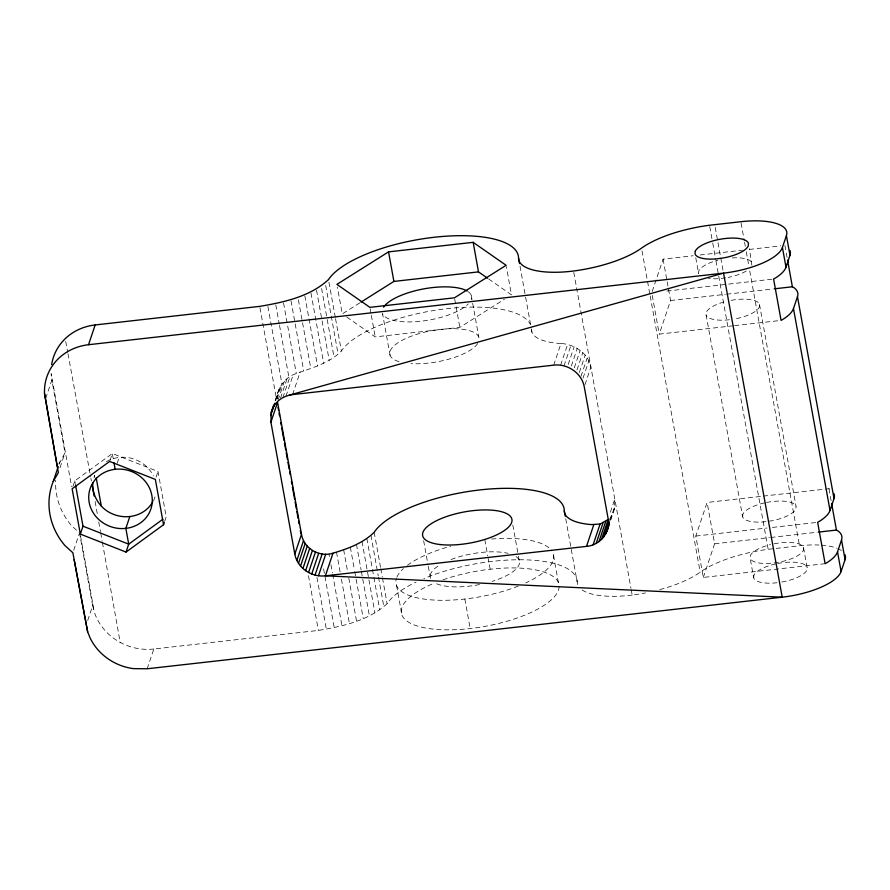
<?xml version="1.0" encoding="UTF-8"?>
<svg xmlns="http://www.w3.org/2000/svg" width="890" height="890" viewBox="0 0 890 890"><rect width="100%" height="100%" fill="white"/><g stroke="black" fill="none" stroke-linecap="round" stroke-linejoin="round"><path stroke-width="0.67" stroke-dasharray="4.45 3.34" d="M765.979 521.64L765.178 521.763A27.234 9.49 -10.3 0 1 742.66 516.834L706.104 314.915L706.282 312.368A27.234 9.49 -10.3 0 1 726.518 301.309M751.861 265.309L749.402 248.61M742.66 516.834L742.839 514.287A27.234 9.49 -10.3 0 1 765.378 502.705M731.146 300.33A27.234 9.49 -10.3 0 1 759.504 304.425L759.326 306.972A27.234 9.49 -10.3 0 1 735.63 318.798M777.037 582.705L776.225 582.828A27.234 9.49 -10.3 0 1 753.708 577.899L750.148 558.197L750.326 555.66A27.234 9.49 -10.3 0 1 770.562 544.602M753.708 577.899L753.897 575.363A27.234 9.49 -10.3 0 1 776.436 563.77M759.504 304.425L796.06 506.343L795.883 508.891A27.234 9.49 -10.3 0 1 772.186 520.717L767.213 521.451M774.022 543.835A27.234 9.49 -10.3 0 1 803.548 547.717L803.37 550.254A27.234 9.49 -10.3 0 1 779.673 562.08L772.665 563.125A27.234 9.49 -10.3 0 1 750.148 558.197M803.548 547.717L807.119 567.42L806.93 569.956A27.234 9.49 -10.3 0 1 783.233 581.782L780.752 582.149M609.505 519.716L614.534 508.668L614.812 499.045L609.817 513.875M275.666 400.778C277.591 390.087 282.697 379.34 293.199 374.701C309.876 368.36 328.41 364.155 341.393 351.038A97.989 34.143 -10.3 0 1 439.371 309.664A97.989 34.143 -10.3 0 1 530.218 324.272M94.073 477.752L94.685 475.26L93.083 480.01M45.657 398.542L51.854 380.086L51.142 373.611L71.612 486.685M59.074 464.079L65.014 452.776L51.854 380.086M60.031 467.662L65.014 452.776M72.891 486.53L74.793 480.878L112.296 453.533L158.008 471.5L166.208 516.812L164.695 521.329M73.714 550.309L79.11 534.2M110.015 460.319L112.296 453.533L113.486 460.108M117.146 463.356L119.149 457.427M87.698 620.475L92.682 605.645L79.522 532.954L71.489 525.623A69.409 63.902 18.6 0 1 55.714 480.366M156.106 477.151L158.008 471.5M153.503 501.059L154.304 498.689A32.04 29.492 18.6 0 0 155.761 493.783M147.173 668.779L153.825 649.01L318.386 630.431C342.539 626.36 368.56 620.753 387.128 603.676A97.989 34.143 -10.3 0 1 416.053 582.082M275.132 400.7L278.915 389.464M276.134 399.032L280.361 386.483M277.113 398.831L282.208 383.679M278.025 400.189L284.477 381.031M280.55 398.064L287.081 378.662M282.92 397.585L289.995 376.559M285.968 396.184L293.199 374.701M292.576 394.593L300.186 371.964M553.691 365.145L560.989 343.462C574.417 344.352 588.29 353.085 590.915 367.058L584.263 386.827M560.6 365.223L567.586 344.474M564.026 365.901L570.89 345.487M568.187 364.455L574.128 346.811M571.347 365.946L577.243 348.446M574.295 367.793L580.147 350.426M576.987 369.973L582.817 352.618M579.368 372.432L585.197 355.11M580.981 376.392L587.222 357.836M583.05 378.083L588.869 360.773M652.203 291.475L663.083 259.146L693.199 255.753M733.171 325.796L659.256 334.128L670.571 300.52L667.189 281.841M610.473 519.549L615.079 505.509M610.629 520.383L614.534 508.668M825.119 563.682L703.3 577.421L695.813 536.047L707.127 502.438L761.873 496.264M703.3 577.421L714.614 543.801L707.127 502.438M359.872 302.845L342.261 313.925L337.399 287.07M346.811 317.096L375.224 336.898L459.83 327.364L504.43 299.285M725.662 277.791L721.134 278.47A27.234 9.49 -10.3 0 1 708.429 278.459M729.422 319.721L728.621 319.844A27.234 9.49 -10.3 0 1 706.104 314.915M700.041 254.985L742.471 250.201M749.313 249.422L780.797 245.874M666.821 291.063L773.588 279.026M670.571 300.52L725.317 294.345M726.685 294.19L773.232 288.95M734.539 325.64L778.338 320.712M763.242 496.108L828.946 488.699L830.359 489.489M695.813 536.047L766.991 528.026M772.464 527.414L817.632 522.319M714.614 543.801L769.361 537.627M770.729 537.482L817.265 532.231M659.779 589.614A74.749 26.044 -10.3 0 0 700.185 572.192A74.749 26.044 -10.3 0 1 768.17 549.308L799.509 545.77A53.4 18.601 -10.3 0 1 818.989 545.025M560.989 343.462L558.62 343.351A61.232 21.338 -10.3 0 1 531.486 329.6M488.732 279.015L511.472 294.857L506.366 266.644M92.682 605.645L94.296 612.02A53.4 49.139 18.6 0 0 153.825 649.01M65.715 341.449L67.729 352.384M67.985 353.753L90.647 476.84M90.891 478.208L91.392 480.945M784.902 245.417L787.316 258.756M828.946 488.699L831.115 500.714M741.092 223.09L744.307 240.867M744.563 242.225L745.297 246.33M746.287 251.803L748.768 265.476M749.758 270.938L799.509 545.77M715.226 227.395L723.147 271.15M709.764 226.616L712.478 241.657M712.734 243.026L715.705 259.435M715.949 260.803L768.17 549.308M695.769 257.788L698.617 273.541L698.795 271.005A27.234 9.49 -10.3 0 1 717.896 260.225M663.083 259.146L666.944 280.506M652.259 295.435L659.256 334.128M642.013 250.869L649.934 294.623M650.178 295.992L700.185 572.192M573.772 272.373L630.966 588.312M631.21 589.669L632.189 595.076A74.749 26.044 -10.3 0 0 645.461 592.918M520.005 266.177L525.389 295.925M525.612 297.16L531.219 328.154M531.464 329.5L531.953 332.193M565.74 518.814L577.688 584.841A61.232 21.338 -10.3 0 1 577.221 582.249A97.989 34.143 -10.3 0 0 524.388 559.81A97.989 34.143 -10.3 0 0 423.807 578.6M558.431 582.694L553.079 553.146A80.089 27.913 -10.3 0 1 525.823 582.883M471.211 295.213L472.434 301.955M472.679 303.312L478.787 337.065M512.818 525.056L518.191 554.759M518.436 556.116L519.17 560.166M454.723 299.162L459.83 327.364M484.816 539.685L487.731 555.805M487.976 557.151L490.156 569.233M464.847 599.003L470.198 628.562M390.098 355.433L382.522 313.58A45.39 15.82 -10.3 0 0 421.215 321.201A45.39 15.82 -10.3 0 0 468.274 303.913M423.64 540.72L428.046 565.028M428.29 566.385L430.493 578.533A45.39 15.82 -10.3 0 1 439.215 565.284M370.118 308.697L371.097 314.07M371.341 315.416L375.224 336.898M396.584 585.553L401.935 615.101M328.955 282.319L335.296 317.352M335.541 318.698L341.393 351.038M374.201 532.276L380.542 567.297M380.786 568.654L382.255 576.731M382.5 578.077L387.128 603.676M325.684 285.434L338.122 354.153M370.93 535.38L378.25 575.808M378.484 577.154L383.857 606.791M321.601 288.527L326.964 318.164M327.209 319.51L334.039 357.246M366.847 538.472L372.209 568.12M372.454 569.466L373.678 576.197M373.922 577.543L379.774 609.884M316.517 290.207L329.2 360.272M362.007 541.498L374.935 612.91M310.988 293.122L323.671 363.187M356.478 544.424L361.118 570.023M361.362 571.369L369.406 615.835M304.847 295.903L317.53 365.968M350.337 547.205L354.487 570.101M354.732 571.458L363.265 618.606M298.406 299.852L302.311 321.412M302.555 322.759L310.844 368.571M343.651 549.798L347.556 571.358M348.78 578.1L356.579 621.209M291.03 300.887L303.713 370.952M336.52 552.189L340.18 572.392M341.404 579.134L349.447 623.601M283.554 303.034L296.314 373.555M328.955 553.869L329.445 556.584M330.924 564.716L332.393 572.848M332.637 574.206L341.971 625.737M275.811 304.914L279.271 324.049M279.527 325.417L288.927 377.36M323.582 568.832L334.228 627.606M267.912 306.483L281.963 384.068M316.962 577.454L326.33 629.174M259.969 307.74L276.556 399.354M308.485 575.73L318.386 630.431M74.793 480.878L75.272 483.548M80.489 535.736L94.296 612.02M95.108 501.459L97.544 515.143M98.757 521.985L100.47 531.564M100.704 532.932L102.172 541.142M102.417 542.511L120.195 642.413M277.335 395.816L277.435 398.42M821.348 545.17A53.4 18.601 -10.3 0 1 837.134 548.329M838.336 548.841A53.4 18.601 -10.3 0 1 841.406 550.565M632.189 595.076A61.232 21.338 -10.3 0 1 581.326 589.425M777.593 563.537A27.234 9.49 -10.3 0 1 807.119 567.42M746.198 271.05A27.234 9.49 -10.3 0 1 728.142 277.424M732.248 257.911A27.234 9.49 -10.3 0 1 752.017 263.062M766.535 502.461A27.234 9.49 -10.3 0 1 796.06 506.343M58.996 463.99A69.409 63.902 18.6 0 1 59.897 461.599M477.719 343.484A45.39 15.82 -10.3 0 1 410.969 363.632M399.054 361.674A45.39 15.82 -10.3 0 1 421.282 333.005A45.39 15.82 -10.3 0 1 479.109 340.169M516.1 556.606A45.39 15.82 -10.3 0 1 492.126 581.404M479.577 584.552A45.39 15.82 -10.3 0 1 434.52 582.694M451.03 559.532A45.39 15.82 -10.3 0 1 508.079 553.346M468.14 291.653A45.39 15.82 -10.3 0 1 471.255 299.385M559.143 586.265A80.089 27.913 -10.3 0 1 444.232 629.797A80.089 27.913 -10.3 0 1 434.198 583.173M443.009 579.813A80.089 27.913 -10.3 0 1 559.053 585.042M518.38 586.065A80.089 27.913 -10.3 0 1 433.107 599.994A80.089 27.913 -10.3 0 1 396.495 578.177M396.918 577.076A80.089 27.913 -10.3 0 1 403.404 568.588M407.331 565.35A80.089 27.913 -10.3 0 1 450.752 546.204M491.58 539.029A80.089 27.913 -10.3 0 1 551.856 550.91M106.4 461.688A32.04 29.492 18.6 0 1 153.38 475.939"/><path stroke-width="1.33" d="M163.549 524.722L155.349 479.41L109.637 461.443L72.123 488.788L80.334 534.1L126.035 552.067L163.549 524.722L164.305 522.452M845.022 554.748A53.4 18.601 -10.3 0 1 845.077 559.665L841.083 571.525A53.4 18.601 -10.3 0 1 782.21 597.19L325.384 575.819C311.7 577.488 297.305 568.031 294.812 554.136L270.916 422.16L271.205 412.504L274.443 404.049M601.473 539.507L608.204 519.504L600.082 524.032L591.427 524.588A61.232 21.338 -10.3 0 1 564.293 510.838A97.989 34.143 -10.3 0 0 479.899 489.923A97.989 34.143 -10.3 0 0 374.201 532.276C363.02 543.289 347.723 548.741 332.993 553.202L325.384 575.819L586.499 546.382C599.904 545.403 610.907 532.164 608.148 518.814L584.263 386.827C581.771 373.032 567.42 363.432 553.691 365.145L292.576 394.593C284.9 395.527 277.524 399.732 273.597 406.552M786.415 235.605L782.421 247.465A53.4 18.601 -10.3 0 1 723.548 273.13L782.21 597.19L147.173 668.779L133.344 668.624A53.4 49.139 18.6 0 1 90.112 637.963L87.643 631.8L72.88 552.79L64.848 545.459A69.409 63.902 18.6 0 1 53.255 481.434L58.362 472.612L44.5 393.38A53.4 49.15 18.6 0 1 88.533 344.719L95.163 324.95L259.724 306.371C283.877 302.3 309.898 296.693 328.466 279.627A97.989 34.143 -10.3 0 1 434.164 237.274A97.989 34.143 -10.3 0 1 518.558 258.2A61.232 21.338 -10.3 0 0 573.527 271.016A74.749 26.044 -10.3 0 0 641.523 248.132A74.749 26.044 -10.3 0 1 709.508 225.248L740.847 221.721A53.4 18.601 -10.3 0 1 786.415 235.605L789.986 255.308L785.992 267.167A53.4 18.601 -10.3 0 1 775.668 277.847L773.588 279.026L781.075 320.4L783.156 319.21A53.4 18.601 -10.3 0 0 793.48 308.541L797.473 296.67A53.4 18.601 -10.3 0 0 793.802 287.581L792.389 286.78L774.6 288.794M53.255 481.434L58.239 466.56M80.334 534.1L82.992 526.19L75.516 484.883M129.84 516.523L125.846 528.393L128.705 544.157L126.035 552.067M271.205 412.504L273.453 405.707M270.649 415.686L274.832 403.27M270.916 422.16L277.591 402.336L301.488 534.323C303.779 548.507 319.488 557.596 332.993 553.202M294.812 554.136L301.488 534.323M296.859 560.411L303.546 540.553M298.506 563.337L305.203 543.423M300.542 566.062L307.261 546.071M302.923 568.521L309.675 548.44M305.615 570.69L312.412 550.487M308.563 572.526L315.438 552.089M311.723 573.994L318.698 553.291M315.049 575.073L322.124 554.036M318.475 575.741L325.707 554.259M586.499 546.382L593.797 524.7M593.107 544.78L600.082 524.032M596.155 543.378L603.019 522.975M598.959 541.61L605.745 521.451M603.654 537.093L609.083 520.95M605.467 534.412L609.25 522.819M606.88 531.519L609.383 524.099M818.633 532.075L836.433 530.073L837.846 530.863A53.4 18.601 -10.3 0 1 841.517 539.963L837.523 551.822A53.4 18.601 -10.3 0 1 827.199 562.502L825.119 563.682L817.632 522.319L819.701 521.128A53.4 18.601 -10.3 0 0 830.025 510.459L834.019 498.589A53.4 18.601 -10.3 0 0 833.963 493.672M162.859 519.259L128.705 544.157L82.992 526.19M388.552 251.87L336.909 284.377L369.884 307.35L454.478 297.816L506.121 265.309L473.157 242.336L388.552 251.87L393.903 281.418L361.04 302.111M289.205 395.182L723.548 273.13L88.533 344.719M393.903 281.418L478.497 271.884L487.598 278.214M87.643 631.8L74.148 559.699M92.148 485.039L94.129 495.986M797.473 296.67L834.019 498.589M841.517 539.963L845.077 559.665M787.561 260.091L792.389 286.78M831.594 503.384L836.433 530.073M782.421 247.465L785.992 267.167M793.48 308.541L830.025 510.459M837.523 551.822L841.083 571.525M518.558 258.2L519.538 263.585M564.293 510.838L565.272 516.233M473.157 242.336L478.497 271.884M278.036 407.553L278.537 410.29M279.026 413.027L279.527 415.764M280.762 422.594L281.262 425.331M281.752 428.068L283.977 440.372M284.477 443.109L285.712 449.94M286.213 452.676L287.448 459.518M287.937 462.244L289.183 469.086M289.673 471.822L290.173 474.548M291.408 481.39L291.898 484.127M292.398 486.863L294.623 499.168M295.124 501.904L296.359 508.735M296.848 511.472L298.083 518.303M298.584 521.039L299.073 523.776M300.319 530.618L300.809 533.344M113.965 462.733L115.155 469.297A32.04 29.492 18.6 0 1 150.31 510.56A32.04 29.492 18.6 0 1 96.042 516.678A32.04 29.492 18.6 0 1 115.155 469.297M96.209 477.897L101.282 505.954M44.5 393.38L57.271 466.438M92.838 482.747C91.982 493.572 97.455 504.029 106.121 510.37A32.04 29.492 18.6 0 0 152.613 502.16M51.653 364.589A53.4 49.15 18.6 0 1 95.163 324.95M383.59 307.161A45.39 15.82 -10.3 0 1 422.594 289.105A45.39 15.82 -10.3 0 1 467.183 291.041M789.919 250.39A53.4 18.601 -10.3 0 1 789.986 255.308M695.235 251.303L695.046 253.85A27.234 9.49 -10.3 0 0 717.562 258.767L724.571 257.722A27.234 9.49 -10.3 0 0 748.268 245.896L748.457 243.359A27.234 9.49 -10.3 0 0 722.435 238.876A27.234 9.49 -10.3 0 0 695.235 251.303M440.161 544.547A45.39 15.82 -10.3 0 0 511.639 522.486A45.39 15.82 -10.3 0 0 449.951 515.432A45.39 15.82 -10.3 0 0 440.161 544.547"/></g></svg>
